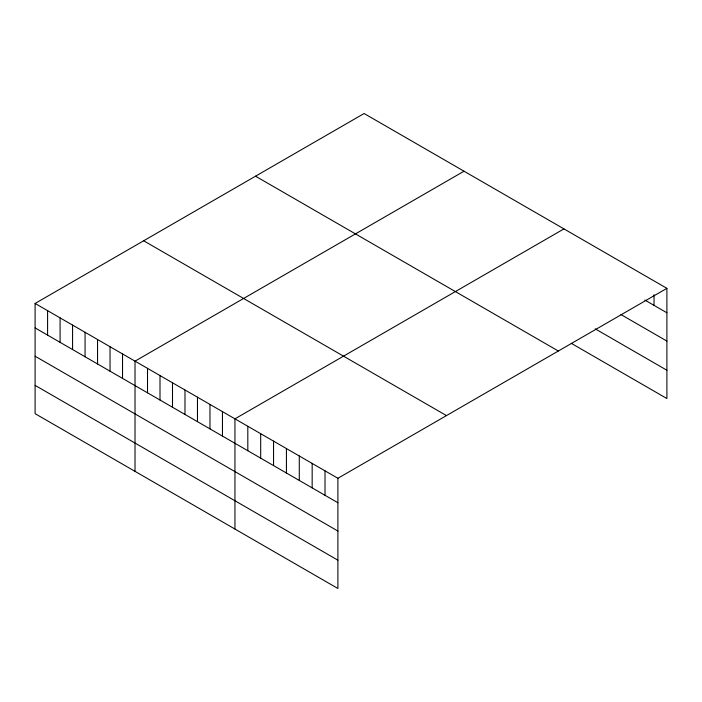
<?xml version="1.0" encoding="UTF-8"?>
<svg xmlns="http://www.w3.org/2000/svg" width="702" height="702" viewBox="0 0 702 702"><rect width="100%" height="100%" fill="white"/><g stroke="black" fill="none" stroke-linecap="round" stroke-linejoin="round"><path stroke-width="1.05" d="M35.1 303.457L337.899 478.281L337.899 588.487L35.1 413.662L35.1 303.457L364.101 113.513L666.9 288.338L666.9 398.543L571.305 343.348M464.022 171.209L135.021 361.153L135.021 471.358M563.952 228.896L234.951 418.84L234.951 529.045M337.899 478.281L666.9 288.338M644.84 300.052L666.9 312.785M620.937 314.549L666.9 341.084M595.199 328.843L666.9 370.244M255.528 176.193L558.327 351.018M143.673 240.777L446.472 415.602M35.1 327.913L337.899 502.737M35.1 356.212L337.899 531.037M35.1 385.372L337.899 560.187M654.027 294.726L654.027 305.361M325.026 470.849L325.026 495.305M312.162 463.425L312.162 487.872M299.289 455.993L299.289 480.449M286.425 448.56L286.425 473.016M273.552 441.128L273.552 465.584M260.688 433.704L260.688 458.152M247.815 426.272L247.815 450.728M222.455 411.626L222.455 436.082M209.968 404.422L209.968 428.869M197.473 397.209L197.473 421.665M184.986 389.996L184.986 414.452M172.499 382.783L172.499 407.239M160.003 375.57L160.003 400.026M147.517 368.366L147.517 392.813M122.534 353.94L122.534 378.396M110.038 346.727L110.038 371.183M97.552 339.514L97.552 363.969M85.065 332.309L85.065 356.756M72.569 325.096L72.569 349.552M60.082 317.883L60.082 342.339M47.587 310.67L47.587 335.126"/></g></svg>
